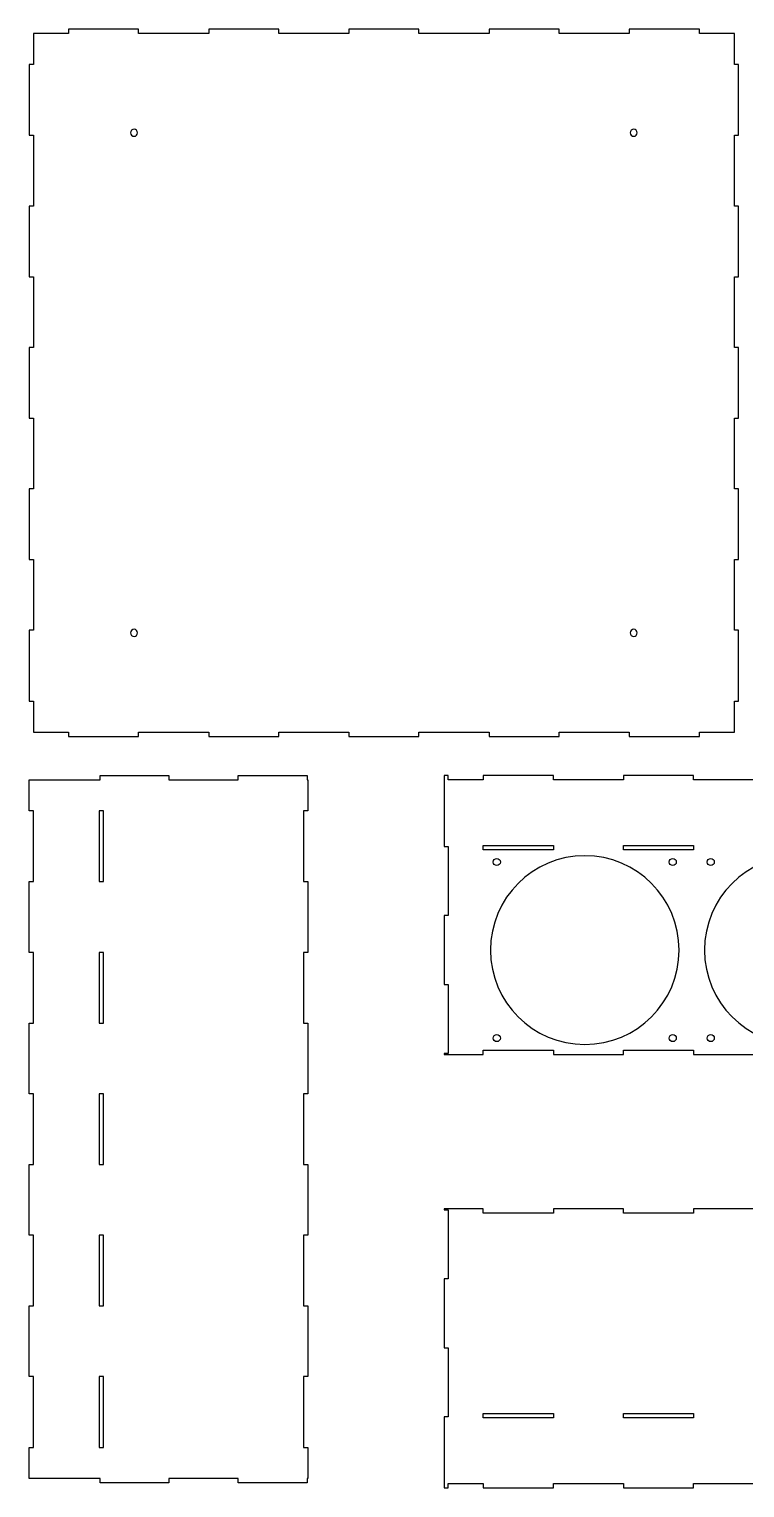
# Model space of a CAD drawing. Extents: x -1160 to -20, y -277 to 806.
# Drawn here: x -1160 to -652, y -277 to 758 of the extents above; entities that cross this region are included whole.
import ezdxf

# ---------------------------------------------------------------- set-up
doc = ezdxf.new("R2010")
doc.units = 0
doc.layers.add('Layer_1', color=7, linetype='Continuous')

msp = doc.modelspace()

# ---------------------------------------------------------------- linework, layer by layer
at = {"layer": 'Layer_1'}
for points, knots in [([(-684.2, 259.4), (-684.2, 259.3), (-684.2, 256.6), (-684.2, 256.4), (-686.7, 256.4), (-731.6, 256.4), (-734, 256.4), (-734, 256.6), (-734, 259.3), (-734, 259.4), (-736.5, 259.4), (-781.4, 259.4), (-783.8, 259.4), (-783.8, 259.3), (-783.8, 256.6), (-783.8, 256.4), (-786.3, 256.4), (-831.2, 256.4), (-833.6, 256.4), (-833.6, 256.6), (-833.6, 259.3), (-833.6, 259.4), (-836.1, 259.4), (-881, 259.4), (-883.4, 259.4), (-883.4, 259.3), (-883.4, 256.6), (-883.4, 256.4), (-885.9, 256.4), (-930.8, 256.4), (-933.2, 256.4), (-933.2, 256.6), (-933.2, 259.3), (-933.2, 259.4), (-935.7, 259.4), (-980.6, 259.4), (-983, 259.4), (-983, 259.3), (-983, 256.6), (-983, 256.4), (-985.5, 256.4), (-1030.4, 256.4), (-1032.8, 256.4), (-1032.8, 256.6), (-1032.8, 259.3), (-1032.8, 259.4), (-1035.3, 259.4), (-1080.2, 259.4), (-1082.6, 259.4), (-1082.6, 259.3), (-1082.6, 256.6), (-1082.6, 256.4), (-1085.1, 256.4), (-1130, 256.4), (-1132.4, 256.4), (-1132.4, 256.6), (-1132.4, 259.3), (-1132.4, 259.4), (-1133.7, 259.4), (-1156.1, 259.4), (-1157.3, 259.4), (-1157.3, 260.5), (-1157.3, 280.4), (-1157.3, 281.5), (-1157.5, 281.5), (-1160.2, 281.5), (-1160.3, 281.5), (-1160.3, 284), (-1160.3, 329.2), (-1160.3, 331.7), (-1160.2, 331.7), (-1157.5, 331.7), (-1157.3, 331.7), (-1157.3, 334.2), (-1157.3, 379.4), (-1157.3, 381.9), (-1157.5, 381.9), (-1160.2, 381.9), (-1160.3, 381.9), (-1160.3, 384.4), (-1160.3, 429.6), (-1160.3, 432.1), (-1160.2, 432.1), (-1157.5, 432.1), (-1157.3, 432.1), (-1157.3, 434.6), (-1157.3, 479.8), (-1157.3, 482.3), (-1157.5, 482.3), (-1160.2, 482.3), (-1160.3, 482.3), (-1160.3, 484.8), (-1160.3, 530), (-1160.3, 532.5), (-1160.2, 532.5), (-1157.5, 532.5), (-1157.3, 532.5), (-1157.3, 535), (-1157.3, 580.2), (-1157.3, 582.7), (-1157.5, 582.7), (-1160.2, 582.7), (-1160.3, 582.7), (-1160.3, 585.2), (-1160.3, 630.4), (-1160.3, 632.9), (-1160.2, 632.9), (-1157.5, 632.9), (-1157.3, 632.9), (-1157.3, 635.4), (-1157.3, 680.6), (-1157.3, 683.1), (-1157.5, 683.1), (-1160.2, 683.1), (-1160.3, 683.1), (-1160.3, 685.6), (-1160.3, 730.8), (-1160.3, 733.3), (-1160.2, 733.3), (-1157.5, 733.3), (-1157.3, 733.3), (-1157.3, 734.4), (-1157.3, 754.3), (-1157.3, 755.4), (-1156.1, 755.4), (-1133.7, 755.4), (-1132.4, 755.4), (-1132.4, 755.6), (-1132.4, 758.3), (-1132.4, 758.4), (-1130, 758.4), (-1085.1, 758.4), (-1082.6, 758.4), (-1082.6, 758.3), (-1082.6, 755.6), (-1082.6, 755.4), (-1080.2, 755.4), (-1035.3, 755.4), (-1032.8, 755.4), (-1032.8, 755.6), (-1032.8, 758.3), (-1032.8, 758.4), (-1030.4, 758.4), (-985.5, 758.4), (-983, 758.4), (-983, 758.3), (-983, 755.6), (-983, 755.4), (-980.6, 755.4), (-935.7, 755.4), (-933.2, 755.4), (-933.2, 755.6), (-933.2, 758.3), (-933.2, 758.4), (-930.8, 758.4), (-885.9, 758.4), (-883.4, 758.4), (-883.4, 758.3), (-883.4, 755.6), (-883.4, 755.4), (-881, 755.4), (-836.1, 755.4), (-833.6, 755.4), (-833.6, 755.6), (-833.6, 758.3), (-833.6, 758.4), (-831.2, 758.4), (-786.3, 758.4), (-783.8, 758.4), (-783.8, 758.3), (-783.8, 755.6), (-783.8, 755.4), (-781.4, 755.4), (-736.5, 755.4), (-734, 755.4), (-734, 755.6), (-734, 758.3), (-734, 758.4), (-731.6, 758.4), (-686.7, 758.4), (-684.2, 758.4), (-684.2, 758.3), (-684.2, 755.6), (-684.2, 755.4), (-683, 755.4), (-660.6, 755.4), (-659.3, 755.4), (-659.3, 754.3), (-659.3, 734.4), (-659.3, 733.3), (-659.2, 733.3), (-656.5, 733.3), (-656.3, 733.3), (-656.3, 730.8), (-656.3, 685.6), (-656.3, 683.1), (-656.5, 683.1), (-659.2, 683.1), (-659.3, 683.1), (-659.3, 680.6), (-659.3, 635.4), (-659.3, 632.9), (-659.2, 632.9), (-656.5, 632.9), (-656.3, 632.9), (-656.3, 630.4), (-656.3, 585.2), (-656.3, 582.7), (-656.5, 582.7), (-659.2, 582.7), (-659.3, 582.7), (-659.3, 580.2), (-659.3, 535), (-659.3, 532.5), (-659.2, 532.5), (-656.5, 532.5), (-656.3, 532.5), (-656.3, 530), (-656.3, 484.8), (-656.3, 482.3), (-656.5, 482.3), (-659.2, 482.3), (-659.3, 482.3), (-659.3, 479.8), (-659.3, 434.6), (-659.3, 432.1), (-659.2, 432.1), (-656.5, 432.1), (-656.3, 432.1), (-656.3, 429.6), (-656.3, 384.4), (-656.3, 381.9), (-656.5, 381.9), (-659.2, 381.9), (-659.3, 381.9), (-659.3, 379.4), (-659.3, 334.2), (-659.3, 331.7), (-659.2, 331.7), (-656.5, 331.7), (-656.3, 331.7), (-656.3, 329.2), (-656.3, 284), (-656.3, 281.5), (-656.5, 281.5), (-659.2, 281.5), (-659.3, 281.5), (-659.3, 280.4), (-659.3, 260.5), (-659.3, 259.4), (-660.6, 259.4), (-683, 259.4), (-684.2, 259.4)], [0, 0, 0, 0, 1, 1, 1, 2, 2, 2, 3, 3, 3, 4, 4, 4, 5, 5, 5, 6, 6, 6, 7, 7, 7, 8, 8, 8, 9, 9, 9, 10, 10, 10, 11, 11, 11, 12, 12, 12, 13, 13, 13, 14, 14, 14, 15, 15, 15, 16, 16, 16, 17, 17, 17, 18, 18, 18, 19, 19, 19, 20, 20, 20, 21, 21, 21, 22, 22, 22, 23, 23, 23, 24, 24, 24, 25, 25, 25, 26, 26, 26, 27, 27, 27, 28, 28, 28, 29, 29, 29, 30, 30, 30, 31, 31, 31, 32, 32, 32, 33, 33, 33, 34, 34, 34, 35, 35, 35, 36, 36, 36, 37, 37, 37, 38, 38, 38, 39, 39, 39, 40, 40, 40, 41, 41, 41, 42, 42, 42, 43, 43, 43, 44, 44, 44, 45, 45, 45, 46, 46, 46, 47, 47, 47, 48, 48, 48, 49, 49, 49, 50, 50, 50, 51, 51, 51, 52, 52, 52, 53, 53, 53, 54, 54, 54, 55, 55, 55, 56, 56, 56, 57, 57, 57, 58, 58, 58, 59, 59, 59, 60, 60, 60, 61, 61, 61, 62, 62, 62, 63, 63, 63, 64, 64, 64, 65, 65, 65, 66, 66, 66, 67, 67, 67, 68, 68, 68, 69, 69, 69, 70, 70, 70, 71, 71, 71, 72, 72, 72, 73, 73, 73, 74, 74, 74, 75, 75, 75, 76, 76, 76, 77, 77, 77, 78, 78, 78, 79, 79, 79, 80, 80, 80, 81, 81, 81, 82, 82, 82, 83, 83, 83, 84, 84, 84, 84]), ([(-1085.8, 687.4), (-1084.5, 687.4), (-1083.3, 686.3), (-1083.3, 684.9), (-1083.3, 683.5), (-1084.5, 682.4), (-1085.8, 682.4), (-1087.2, 682.4), (-1088.3, 683.5), (-1088.3, 684.9), (-1088.3, 686.3), (-1087.2, 687.4), (-1085.8, 687.4)], [0, 0, 0, 0, 1, 1, 1, 2, 2, 2, 3, 3, 3, 4, 4, 4, 4]), ([(-730.8, 687.4), (-729.5, 687.4), (-728.3, 686.3), (-728.3, 684.9), (-728.3, 683.5), (-729.5, 682.4), (-730.8, 682.4), (-732.2, 682.4), (-733.3, 683.5), (-733.3, 684.9), (-733.3, 686.3), (-732.2, 687.4), (-730.8, 687.4)], [0, 0, 0, 0, 1, 1, 1, 2, 2, 2, 3, 3, 3, 4, 4, 4, 4]), ([(-1085.8, 332.4), (-1084.5, 332.4), (-1083.3, 331.3), (-1083.3, 329.9), (-1083.3, 328.5), (-1084.5, 327.4), (-1085.8, 327.4), (-1087.2, 327.4), (-1088.3, 328.5), (-1088.3, 329.9), (-1088.3, 331.3), (-1087.2, 332.4), (-1085.8, 332.4)], [0, 0, 0, 0, 1, 1, 1, 2, 2, 2, 3, 3, 3, 4, 4, 4, 4]), ([(-730.8, 332.4), (-729.5, 332.4), (-728.3, 331.3), (-728.3, 329.9), (-728.3, 328.5), (-729.5, 327.4), (-730.8, 327.4), (-732.2, 327.4), (-733.3, 328.5), (-733.3, 329.9), (-733.3, 331.3), (-732.2, 332.4), (-730.8, 332.4)], [0, 0, 0, 0, 1, 1, 1, 2, 2, 2, 3, 3, 3, 4, 4, 4, 4]), ([(-965.4, -198.1), (-965.2, -198.1), (-962.5, -198.1), (-962.4, -198.1), (-962.4, -195.6), (-962.4, -150.4), (-962.4, -147.9), (-962.5, -147.9), (-965.2, -147.9), (-965.4, -147.9), (-965.4, -145.4), (-965.4, -100.2), (-965.4, -97.7), (-965.2, -97.7), (-962.5, -97.7), (-962.4, -97.7), (-962.4, -95.2), (-962.4, -50), (-962.4, -47.5), (-962.5, -47.5), (-965.2, -47.5), (-965.4, -47.5), (-965.4, -45), (-965.4, 0.2), (-965.4, 2.7), (-965.2, 2.7), (-962.5, 2.7), (-962.4, 2.7), (-962.4, 5.2), (-962.4, 50.4), (-962.4, 52.9), (-962.5, 52.9), (-965.2, 52.9), (-965.4, 52.9), (-965.4, 55.4), (-965.4, 100.6), (-965.4, 103.1), (-965.2, 103.1), (-962.5, 103.1), (-962.4, 103.1), (-962.4, 105.6), (-962.4, 150.8), (-962.4, 153.3), (-962.5, 153.3), (-965.2, 153.3), (-965.4, 153.3), (-965.4, 155.8), (-965.4, 201), (-965.4, 203.5), (-965.2, 203.5), (-962.5, 203.5), (-962.4, 203.5), (-962.4, 204.6), (-962.4, 224.5), (-962.4, 225.6), (-962.4, 225.6), (-962.9, 225.6), (-962.9, 225.6), (-962.9, 225.8), (-962.9, 228.5), (-962.9, 228.6), (-965.3, 228.6), (-1009.5, 228.6), (-1011.9, 228.6), (-1011.9, 228.5), (-1011.9, 225.8), (-1011.9, 225.6), (-1014.4, 225.6), (-1058.5, 225.6), (-1061, 225.6), (-1061, 225.8), (-1061, 228.5), (-1061, 228.6), (-1063.4, 228.6), (-1107.6, 228.6), (-1110, 228.6), (-1110, 228.5), (-1110, 225.8), (-1110, 225.6), (-1112.5, 225.6), (-1157.8, 225.6), (-1160.3, 225.6), (-1160.3, 224.5), (-1160.3, 204.6), (-1160.3, 203.5), (-1160.2, 203.5), (-1157.5, 203.5), (-1157.3, 203.5), (-1157.3, 201), (-1157.3, 155.8), (-1157.3, 153.3), (-1157.5, 153.3), (-1160.2, 153.3), (-1160.3, 153.3), (-1160.3, 150.8), (-1160.3, 105.6), (-1160.3, 103.1), (-1160.2, 103.1), (-1157.5, 103.1), (-1157.3, 103.1), (-1157.3, 100.6), (-1157.3, 55.4), (-1157.3, 52.9), (-1157.5, 52.9), (-1160.2, 52.9), (-1160.3, 52.9), (-1160.3, 50.4), (-1160.3, 5.2), (-1160.3, 2.7), (-1160.2, 2.7), (-1157.5, 2.7), (-1157.3, 2.7), (-1157.3, 0.2), (-1157.3, -45), (-1157.3, -47.5), (-1157.5, -47.5), (-1160.2, -47.5), (-1160.3, -47.5), (-1160.3, -50), (-1160.3, -95.2), (-1160.3, -97.7), (-1160.2, -97.7), (-1157.5, -97.7), (-1157.3, -97.7), (-1157.3, -100.2), (-1157.3, -145.4), (-1157.3, -147.9), (-1157.5, -147.9), (-1160.2, -147.9), (-1160.3, -147.9), (-1160.3, -150.4), (-1160.3, -195.6), (-1160.3, -198.1), (-1160.2, -198.1), (-1157.5, -198.1), (-1157.3, -198.1), (-1157.3, -200.6), (-1157.3, -245.8), (-1157.3, -248.3), (-1157.5, -248.3), (-1160.2, -248.3), (-1160.3, -248.3), (-1160.3, -249.4), (-1160.3, -269.3), (-1160.3, -270.4), (-1157.8, -270.4), (-1112.5, -270.4), (-1110, -270.4), (-1110, -270.5), (-1110, -273.2), (-1110, -273.4), (-1107.6, -273.4), (-1063.4, -273.4), (-1061, -273.4), (-1061, -273.2), (-1061, -270.5), (-1061, -270.4), (-1058.5, -270.4), (-1014.4, -270.4), (-1011.9, -270.4), (-1011.9, -270.5), (-1011.9, -273.2), (-1011.9, -273.4), (-1009.5, -273.4), (-965.3, -273.4), (-962.9, -273.4), (-962.9, -273.2), (-962.9, -270.5), (-962.9, -270.4), (-962.9, -270.4), (-962.4, -270.4), (-962.4, -270.4), (-962.4, -269.3), (-962.4, -249.4), (-962.4, -248.3), (-962.5, -248.3), (-965.2, -248.3), (-965.4, -248.3), (-965.4, -245.8), (-965.4, -200.6), (-965.4, -198.1)], [0, 0, 0, 0, 1, 1, 1, 2, 2, 2, 3, 3, 3, 4, 4, 4, 5, 5, 5, 6, 6, 6, 7, 7, 7, 8, 8, 8, 9, 9, 9, 10, 10, 10, 11, 11, 11, 12, 12, 12, 13, 13, 13, 14, 14, 14, 15, 15, 15, 16, 16, 16, 17, 17, 17, 18, 18, 18, 19, 19, 19, 20, 20, 20, 21, 21, 21, 22, 22, 22, 23, 23, 23, 24, 24, 24, 25, 25, 25, 26, 26, 26, 27, 27, 27, 28, 28, 28, 29, 29, 29, 30, 30, 30, 31, 31, 31, 32, 32, 32, 33, 33, 33, 34, 34, 34, 35, 35, 35, 36, 36, 36, 37, 37, 37, 38, 38, 38, 39, 39, 39, 40, 40, 40, 41, 41, 41, 42, 42, 42, 43, 43, 43, 44, 44, 44, 45, 45, 45, 46, 46, 46, 47, 47, 47, 48, 48, 48, 49, 49, 49, 50, 50, 50, 51, 51, 51, 52, 52, 52, 53, 53, 53, 54, 54, 54, 55, 55, 55, 56, 56, 56, 57, 57, 57, 58, 58, 58, 59, 59, 59, 60, 60, 60, 60]), ([(-364.6, 225.6), (-364.6, 225.8), (-364.6, 228.5), (-364.6, 228.6), (-364.5, 228.6), (-361.8, 228.6), (-361.6, 228.6), (-361.6, 226.1), (-361.6, 180.8), (-361.6, 178.3), (-361.8, 178.3), (-364.5, 178.3), (-364.6, 178.3), (-364.6, 175.9), (-364.6, 131.7), (-364.6, 129.3), (-364.5, 129.3), (-361.8, 129.3), (-361.6, 129.3), (-361.6, 126.8), (-361.6, 82.7), (-361.6, 80.2), (-361.8, 80.2), (-364.5, 80.2), (-364.6, 80.2), (-364.6, 77.8), (-364.6, 33.6), (-364.6, 31.2), (-364.5, 31.2), (-361.8, 31.2), (-361.6, 31.2), (-361.6, 31.1), (-361.6, 30.7), (-361.6, 30.6), (-363, 30.6), (-388.1, 30.6), (-389.5, 30.6), (-389.5, 30.8), (-389.5, 33.5), (-389.5, 33.6), (-392, 33.6), (-436.8, 33.6), (-439.3, 33.6), (-439.3, 33.5), (-439.3, 30.8), (-439.3, 30.6), (-441.8, 30.6), (-486.6, 30.6), (-489.1, 30.6), (-489.1, 30.8), (-489.1, 33.5), (-489.1, 33.6), (-491.6, 33.6), (-536.4, 33.6), (-538.9, 33.6), (-538.9, 33.5), (-538.9, 30.8), (-538.9, 30.6), (-541.4, 30.6), (-586.2, 30.6), (-588.7, 30.6), (-588.7, 30.8), (-588.7, 33.5), (-588.7, 33.6), (-591.2, 33.6), (-636, 33.6), (-638.5, 33.6), (-638.5, 33.5), (-638.5, 30.8), (-638.5, 30.6), (-641, 30.6), (-685.8, 30.6), (-688.3, 30.6), (-688.3, 30.8), (-688.3, 33.5), (-688.3, 33.6), (-690.8, 33.6), (-735.6, 33.6), (-738.1, 33.6), (-738.1, 33.5), (-738.1, 30.8), (-738.1, 30.6), (-740.6, 30.6), (-785.4, 30.6), (-787.9, 30.6), (-787.9, 30.8), (-787.9, 33.5), (-787.9, 33.6), (-790.4, 33.6), (-835.2, 33.6), (-837.7, 33.6), (-837.7, 33.5), (-837.7, 30.8), (-837.7, 30.6), (-839.1, 30.6), (-864.2, 30.6), (-865.6, 30.6), (-865.6, 30.7), (-865.6, 31.1), (-865.6, 31.2), (-865.5, 31.2), (-862.8, 31.2), (-862.6, 31.2), (-862.6, 33.6), (-862.6, 77.8), (-862.6, 80.2), (-862.8, 80.2), (-865.5, 80.2), (-865.6, 80.2), (-865.6, 82.7), (-865.6, 126.8), (-865.6, 129.3), (-865.5, 129.3), (-862.8, 129.3), (-862.6, 129.3), (-862.6, 131.7), (-862.6, 175.9), (-862.6, 178.3), (-862.8, 178.3), (-865.5, 178.3), (-865.6, 178.3), (-865.6, 180.8), (-865.6, 226.1), (-865.6, 228.6), (-865.5, 228.6), (-862.8, 228.6), (-862.6, 228.6), (-862.6, 228.5), (-862.6, 225.8), (-862.6, 225.6), (-861.4, 225.6), (-838.9, 225.6), (-837.7, 225.6), (-837.7, 225.8), (-837.7, 228.5), (-837.7, 228.6), (-835.2, 228.6), (-790.4, 228.6), (-787.9, 228.6), (-787.9, 228.5), (-787.9, 225.8), (-787.9, 225.6), (-785.4, 225.6), (-740.6, 225.6), (-738.1, 225.6), (-738.1, 225.8), (-738.1, 228.5), (-738.1, 228.6), (-735.6, 228.6), (-690.8, 228.6), (-688.3, 228.6), (-688.3, 228.5), (-688.3, 225.8), (-688.3, 225.6), (-685.8, 225.6), (-641, 225.6), (-638.5, 225.6), (-638.5, 225.8), (-638.5, 228.5), (-638.5, 228.6), (-636, 228.6), (-591.2, 228.6), (-588.7, 228.6), (-588.7, 228.5), (-588.7, 225.8), (-588.7, 225.6), (-586.2, 225.6), (-541.4, 225.6), (-538.9, 225.6), (-538.9, 225.8), (-538.9, 228.5), (-538.9, 228.6), (-536.4, 228.6), (-491.6, 228.6), (-489.1, 228.6), (-489.1, 228.5), (-489.1, 225.8), (-489.1, 225.6), (-486.6, 225.6), (-441.8, 225.6), (-439.3, 225.6), (-439.3, 225.8), (-439.3, 228.5), (-439.3, 228.6), (-436.8, 228.6), (-392, 228.6), (-389.5, 228.6), (-389.5, 228.5), (-389.5, 225.8), (-389.5, 225.6), (-388.3, 225.6), (-365.8, 225.6), (-364.6, 225.6)], [0, 0, 0, 0, 1, 1, 1, 2, 2, 2, 3, 3, 3, 4, 4, 4, 5, 5, 5, 6, 6, 6, 7, 7, 7, 8, 8, 8, 9, 9, 9, 10, 10, 10, 11, 11, 11, 12, 12, 12, 13, 13, 13, 14, 14, 14, 15, 15, 15, 16, 16, 16, 17, 17, 17, 18, 18, 18, 19, 19, 19, 20, 20, 20, 21, 21, 21, 22, 22, 22, 23, 23, 23, 24, 24, 24, 25, 25, 25, 26, 26, 26, 27, 27, 27, 28, 28, 28, 29, 29, 29, 30, 30, 30, 31, 31, 31, 32, 32, 32, 33, 33, 33, 34, 34, 34, 35, 35, 35, 36, 36, 36, 37, 37, 37, 38, 38, 38, 39, 39, 39, 40, 40, 40, 41, 41, 41, 42, 42, 42, 43, 43, 43, 44, 44, 44, 45, 45, 45, 46, 46, 46, 47, 47, 47, 48, 48, 48, 49, 49, 49, 50, 50, 50, 51, 51, 51, 52, 52, 52, 53, 53, 53, 54, 54, 54, 55, 55, 55, 56, 56, 56, 57, 57, 57, 58, 58, 58, 59, 59, 59, 60, 60, 60, 61, 61, 61, 62, 62, 62, 63, 63, 63, 64, 64, 64, 64]), ([(-1110.6, 203.5), (-1110.4, 203.5), (-1107.7, 203.5), (-1107.6, 203.5), (-1107.6, 201), (-1107.6, 155.8), (-1107.6, 153.3), (-1107.7, 153.3), (-1110.4, 153.3), (-1110.6, 153.3), (-1110.6, 155.8), (-1110.6, 201), (-1110.6, 203.5)], [0, 0, 0, 0, 1, 1, 1, 2, 2, 2, 3, 3, 3, 4, 4, 4, 4]), ([(-787.9, 175.9), (-787.9, 176), (-787.9, 178.7), (-787.9, 178.9), (-790.4, 178.9), (-835.2, 178.9), (-837.7, 178.9), (-837.7, 178.7), (-837.7, 176), (-837.7, 175.9), (-835.2, 175.9), (-790.4, 175.9), (-787.9, 175.9)], [0, 0, 0, 0, 1, 1, 1, 2, 2, 2, 3, 3, 3, 4, 4, 4, 4]), ([(-688.3, 175.9), (-688.3, 176), (-688.3, 178.7), (-688.3, 178.9), (-690.8, 178.9), (-735.6, 178.9), (-738.1, 178.9), (-738.1, 178.7), (-738.1, 176), (-738.1, 175.9), (-735.6, 175.9), (-690.8, 175.9), (-688.3, 175.9)], [0, 0, 0, 0, 1, 1, 1, 2, 2, 2, 3, 3, 3, 4, 4, 4, 4]), ([(-832.6, 104.7), (-832.6, 141.7), (-802.6, 171.7), (-765.6, 171.7), (-728.6, 171.7), (-698.6, 141.7), (-698.6, 104.7), (-698.6, 67.7), (-728.6, 37.7), (-765.6, 37.7), (-802.6, 37.7), (-832.6, 67.7), (-832.6, 104.7)], [0, 0, 0, 0, 1, 1, 1, 2, 2, 2, 3, 3, 3, 4, 4, 4, 4]), ([(-825.6, 167.2), (-825.6, 168.6), (-826.7, 169.7), (-828.1, 169.7), (-829.5, 169.7), (-830.6, 168.6), (-830.6, 167.2), (-830.6, 165.9), (-829.5, 164.7), (-828.1, 164.7), (-826.7, 164.7), (-825.6, 165.9), (-825.6, 167.2)], [0, 0, 0, 0, 1, 1, 1, 2, 2, 2, 3, 3, 3, 4, 4, 4, 4]), ([(-700.6, 167.2), (-700.6, 168.6), (-701.7, 169.7), (-703.1, 169.7), (-704.5, 169.7), (-705.6, 168.6), (-705.6, 167.2), (-705.6, 165.9), (-704.5, 164.7), (-703.1, 164.7), (-701.7, 164.7), (-700.6, 165.9), (-700.6, 167.2)], [0, 0, 0, 0, 1, 1, 1, 2, 2, 2, 3, 3, 3, 4, 4, 4, 4]), ([(-680.6, 104.7), (-680.6, 141.7), (-650.6, 171.7), (-613.6, 171.7), (-576.6, 171.7), (-546.6, 141.7), (-546.6, 104.7), (-546.6, 67.7), (-576.6, 37.7), (-613.6, 37.7), (-650.6, 37.7), (-680.6, 67.7), (-680.6, 104.7)], [0, 0, 0, 0, 1, 1, 1, 2, 2, 2, 3, 3, 3, 4, 4, 4, 4]), ([(-673.6, 167.2), (-673.6, 168.6), (-674.7, 169.7), (-676.1, 169.7), (-677.5, 169.7), (-678.6, 168.6), (-678.6, 167.2), (-678.6, 165.9), (-677.5, 164.7), (-676.1, 164.7), (-674.7, 164.7), (-673.6, 165.9), (-673.6, 167.2)], [0, 0, 0, 0, 1, 1, 1, 2, 2, 2, 3, 3, 3, 4, 4, 4, 4]), ([(-1110.6, 103.1), (-1110.4, 103.1), (-1107.7, 103.1), (-1107.6, 103.1), (-1107.6, 100.6), (-1107.6, 55.4), (-1107.6, 52.9), (-1107.7, 52.9), (-1110.4, 52.9), (-1110.6, 52.9), (-1110.6, 55.4), (-1110.6, 100.6), (-1110.6, 103.1)], [0, 0, 0, 0, 1, 1, 1, 2, 2, 2, 3, 3, 3, 4, 4, 4, 4]), ([(-825.6, 42.2), (-825.6, 43.6), (-826.7, 44.7), (-828.1, 44.7), (-829.5, 44.7), (-830.6, 43.6), (-830.6, 42.2), (-830.6, 40.9), (-829.5, 39.7), (-828.1, 39.7), (-826.7, 39.7), (-825.6, 40.9), (-825.6, 42.2)], [0, 0, 0, 0, 1, 1, 1, 2, 2, 2, 3, 3, 3, 4, 4, 4, 4]), ([(-700.6, 42.2), (-700.6, 43.6), (-701.7, 44.7), (-703.1, 44.7), (-704.5, 44.7), (-705.6, 43.6), (-705.6, 42.2), (-705.6, 40.9), (-704.5, 39.7), (-703.1, 39.7), (-701.7, 39.7), (-700.6, 40.9), (-700.6, 42.2)], [0, 0, 0, 0, 1, 1, 1, 2, 2, 2, 3, 3, 3, 4, 4, 4, 4]), ([(-673.6, 42.2), (-673.6, 43.6), (-674.7, 44.7), (-676.1, 44.7), (-677.5, 44.7), (-678.6, 43.6), (-678.6, 42.2), (-678.6, 40.9), (-677.5, 39.7), (-676.1, 39.7), (-674.7, 39.7), (-673.6, 40.9), (-673.6, 42.2)], [0, 0, 0, 0, 1, 1, 1, 2, 2, 2, 3, 3, 3, 4, 4, 4, 4]), ([(-1110.6, 2.7), (-1110.4, 2.7), (-1107.7, 2.7), (-1107.6, 2.7), (-1107.6, 0.2), (-1107.6, -45), (-1107.6, -47.5), (-1107.7, -47.5), (-1110.4, -47.5), (-1110.6, -47.5), (-1110.6, -45), (-1110.6, 0.2), (-1110.6, 2.7)], [0, 0, 0, 0, 1, 1, 1, 2, 2, 2, 3, 3, 3, 4, 4, 4, 4]), ([(-361.6, -79), (-361.6, -79.1), (-361.6, -79.5), (-361.6, -79.6), (-361.8, -79.6), (-364.5, -79.6), (-364.6, -79.6), (-364.6, -82), (-364.6, -126.2), (-364.6, -128.6), (-364.5, -128.6), (-361.8, -128.6), (-361.6, -128.6), (-361.6, -131.1), (-361.6, -175.2), (-361.6, -177.7), (-361.8, -177.7), (-364.5, -177.7), (-364.6, -177.7), (-364.6, -180.1), (-364.6, -224.3), (-364.6, -226.7), (-364.5, -226.7), (-361.8, -226.7), (-361.6, -226.7), (-361.6, -229.2), (-361.6, -274.5), (-361.6, -277), (-361.8, -277), (-364.5, -277), (-364.6, -277), (-364.6, -276.9), (-364.6, -274.2), (-364.6, -274), (-365.8, -274), (-388.3, -274), (-389.5, -274), (-389.5, -274.2), (-389.5, -276.9), (-389.5, -277), (-392, -277), (-436.8, -277), (-439.3, -277), (-439.3, -276.9), (-439.3, -274.2), (-439.3, -274), (-441.8, -274), (-486.6, -274), (-489.1, -274), (-489.1, -274.2), (-489.1, -276.9), (-489.1, -277), (-491.6, -277), (-536.4, -277), (-538.9, -277), (-538.9, -276.9), (-538.9, -274.2), (-538.9, -274), (-541.4, -274), (-586.2, -274), (-588.7, -274), (-588.7, -274.2), (-588.7, -276.9), (-588.7, -277), (-591.2, -277), (-636, -277), (-638.5, -277), (-638.5, -276.9), (-638.5, -274.2), (-638.5, -274), (-641, -274), (-685.8, -274), (-688.3, -274), (-688.3, -274.2), (-688.3, -276.9), (-688.3, -277), (-690.8, -277), (-735.6, -277), (-738.1, -277), (-738.1, -276.9), (-738.1, -274.2), (-738.1, -274), (-740.6, -274), (-785.4, -274), (-787.9, -274), (-787.9, -274.2), (-787.9, -276.9), (-787.9, -277), (-790.4, -277), (-835.2, -277), (-837.7, -277), (-837.7, -276.9), (-837.7, -274.2), (-837.7, -274), (-838.9, -274), (-861.4, -274), (-862.6, -274), (-862.6, -274.2), (-862.6, -276.9), (-862.6, -277), (-862.8, -277), (-865.5, -277), (-865.6, -277), (-865.6, -274.5), (-865.6, -229.2), (-865.6, -226.7), (-865.5, -226.7), (-862.8, -226.7), (-862.6, -226.7), (-862.6, -224.3), (-862.6, -180.1), (-862.6, -177.7), (-862.8, -177.7), (-865.5, -177.7), (-865.6, -177.7), (-865.6, -175.2), (-865.6, -131.1), (-865.6, -128.6), (-865.5, -128.6), (-862.8, -128.6), (-862.6, -128.6), (-862.6, -126.2), (-862.6, -82), (-862.6, -79.6), (-862.8, -79.6), (-865.5, -79.6), (-865.6, -79.6), (-865.6, -79.5), (-865.6, -79.1), (-865.6, -79), (-864.2, -79), (-839.1, -79), (-837.7, -79), (-837.7, -79.2), (-837.7, -81.9), (-837.7, -82), (-835.2, -82), (-790.4, -82), (-787.9, -82), (-787.9, -81.9), (-787.9, -79.2), (-787.9, -79), (-785.4, -79), (-740.6, -79), (-738.1, -79), (-738.1, -79.2), (-738.1, -81.9), (-738.1, -82), (-735.6, -82), (-690.8, -82), (-688.3, -82), (-688.3, -81.9), (-688.3, -79.2), (-688.3, -79), (-685.8, -79), (-641, -79), (-638.5, -79), (-638.5, -79.2), (-638.5, -81.9), (-638.5, -82), (-636, -82), (-591.2, -82), (-588.7, -82), (-588.7, -81.9), (-588.7, -79.2), (-588.7, -79), (-586.2, -79), (-541.4, -79), (-538.9, -79), (-538.9, -79.2), (-538.9, -81.9), (-538.9, -82), (-536.4, -82), (-491.6, -82), (-489.1, -82), (-489.1, -81.9), (-489.1, -79.2), (-489.1, -79), (-486.6, -79), (-441.8, -79), (-439.3, -79), (-439.3, -79.2), (-439.3, -81.9), (-439.3, -82), (-436.8, -82), (-392, -82), (-389.5, -82), (-389.5, -81.9), (-389.5, -79.2), (-389.5, -79), (-388.1, -79), (-363, -79), (-361.6, -79)], [0, 0, 0, 0, 1, 1, 1, 2, 2, 2, 3, 3, 3, 4, 4, 4, 5, 5, 5, 6, 6, 6, 7, 7, 7, 8, 8, 8, 9, 9, 9, 10, 10, 10, 11, 11, 11, 12, 12, 12, 13, 13, 13, 14, 14, 14, 15, 15, 15, 16, 16, 16, 17, 17, 17, 18, 18, 18, 19, 19, 19, 20, 20, 20, 21, 21, 21, 22, 22, 22, 23, 23, 23, 24, 24, 24, 25, 25, 25, 26, 26, 26, 27, 27, 27, 28, 28, 28, 29, 29, 29, 30, 30, 30, 31, 31, 31, 32, 32, 32, 33, 33, 33, 34, 34, 34, 35, 35, 35, 36, 36, 36, 37, 37, 37, 38, 38, 38, 39, 39, 39, 40, 40, 40, 41, 41, 41, 42, 42, 42, 43, 43, 43, 44, 44, 44, 45, 45, 45, 46, 46, 46, 47, 47, 47, 48, 48, 48, 49, 49, 49, 50, 50, 50, 51, 51, 51, 52, 52, 52, 53, 53, 53, 54, 54, 54, 55, 55, 55, 56, 56, 56, 57, 57, 57, 58, 58, 58, 59, 59, 59, 60, 60, 60, 61, 61, 61, 62, 62, 62, 63, 63, 63, 64, 64, 64, 64]), ([(-1110.6, -97.7), (-1110.4, -97.7), (-1107.7, -97.7), (-1107.6, -97.7), (-1107.6, -100.2), (-1107.6, -145.4), (-1107.6, -147.9), (-1107.7, -147.9), (-1110.4, -147.9), (-1110.6, -147.9), (-1110.6, -145.4), (-1110.6, -100.2), (-1110.6, -97.7)], [0, 0, 0, 0, 1, 1, 1, 2, 2, 2, 3, 3, 3, 4, 4, 4, 4]), ([(-1110.6, -198.1), (-1110.4, -198.1), (-1107.7, -198.1), (-1107.6, -198.1), (-1107.6, -200.6), (-1107.6, -245.8), (-1107.6, -248.3), (-1107.7, -248.3), (-1110.4, -248.3), (-1110.6, -248.3), (-1110.6, -245.8), (-1110.6, -200.6), (-1110.6, -198.1)], [0, 0, 0, 0, 1, 1, 1, 2, 2, 2, 3, 3, 3, 4, 4, 4, 4]), ([(-787.9, -227.3), (-787.9, -227.1), (-787.9, -224.4), (-787.9, -224.3), (-790.4, -224.3), (-835.2, -224.3), (-837.7, -224.3), (-837.7, -224.4), (-837.7, -227.1), (-837.7, -227.3), (-835.2, -227.3), (-790.4, -227.3), (-787.9, -227.3)], [0, 0, 0, 0, 1, 1, 1, 2, 2, 2, 3, 3, 3, 4, 4, 4, 4]), ([(-688.3, -227.3), (-688.3, -227.1), (-688.3, -224.4), (-688.3, -224.3), (-690.8, -224.3), (-735.6, -224.3), (-738.1, -224.3), (-738.1, -224.4), (-738.1, -227.1), (-738.1, -227.3), (-735.6, -227.3), (-690.8, -227.3), (-688.3, -227.3)], [0, 0, 0, 0, 1, 1, 1, 2, 2, 2, 3, 3, 3, 4, 4, 4, 4])]:
    msp.add_open_spline(points, degree=3, knots=knots, dxfattribs=at)

doc.saveas('drawing.dxf')
